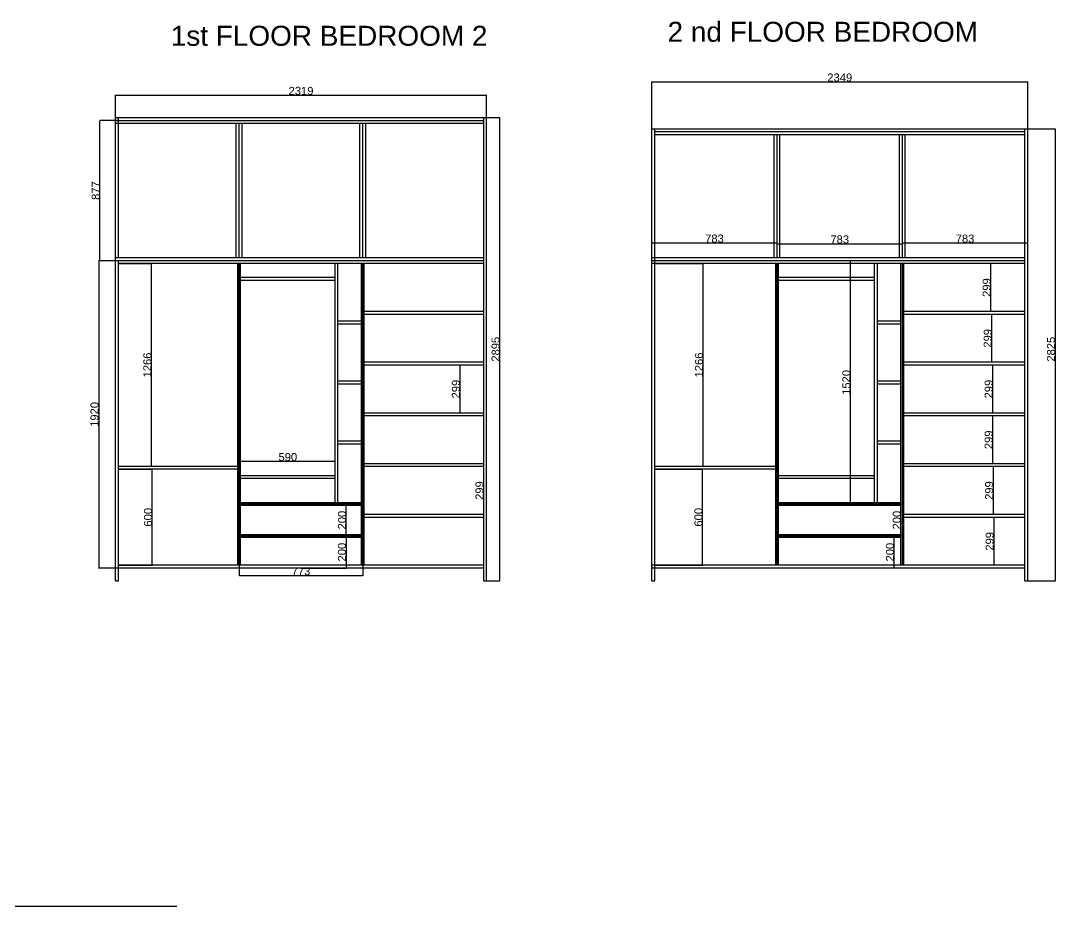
# Model space of a CAD drawing. Header units: millimetres. Extents: x 1394 to 14338, y -1257 to 4567.
# Drawn here: x 7866 to 14338, y -1257 to 4275 of the extents above; entities that cross this region are included whole.
import ezdxf

# ---------------------------------------------------------------- set-up
doc = ezdxf.new("R2010")
doc.units = ezdxf.units.MM
doc.styles.add('Annotative', font='arial.ttf')
doc.styles.get("Standard").update_dxf_attribs({"font": 'arial.ttf'})
doc.dimstyles.new('ISO-25', dxfattribs={"dimtxt": 50, "dimasz": 2.5, "dimexe": 1.25, "dimexo": 0.625, "dimtad": 1, "dimtxsty": 'Standard', "dimcen": 2.5, "dimadec": 0, "dimazin": 0, "dimtfac": 1, "dimtmove": 0, "dimatfit": 3, "dimfxl": 1, "dimarcsym": 0})

# ---------------------------------------------------------------- blocks, each defined once
blk = doc.blocks.new('*D194')
at = {"color": 0, "lineweight": -2, "transparency": 16777216}
for p, q in [((11809.8, 2794), (11809.8, 2889)), ((11812.3, 2887.7), (12590.3, 2887.7)), ((12592.8, 2794), (12592.8, 2889))]:
    blk.add_line(p, q, dxfattribs=at)
at = {"color": 0, "transparency": 16777216}
for points in [[(11812.3, 2888.1), (11812.3, 2887.3), (11809.8, 2887.7)], [(12590.3, 2888.1), (12590.3, 2887.3), (12592.8, 2887.7)]]:
    blk.add_solid(points, dxfattribs=at)
at = {"layer": 'Defpoints', "color": 0, "transparency": 16777216}
for p in [(12592.8, 2887.7), (11809.8, 2793.4), (12592.8, 2793.4)]:
    blk.add_point(p, dxfattribs=at)
at = {"color": 0, "transparency": 16777216, "insert": (12201.3, 2913.9), "char_height": 50, "attachment_point": 5}
blk.add_mtext('783', dxfattribs=at)
blk = doc.blocks.new('*D195')
at = {"color": 0, "lineweight": -2, "transparency": 16777216}
for p, q in [((12592.8, 2794), (12592.8, 2883.5)), ((12595.3, 2882.2), (13373.3, 2882.2)), ((13375.8, 2794), (13375.8, 2883.5))]:
    blk.add_line(p, q, dxfattribs=at)
at = {"color": 0, "transparency": 16777216}
for points in [[(12595.3, 2882.6), (12595.3, 2881.8), (12592.8, 2882.2)], [(13373.3, 2882.6), (13373.3, 2881.8), (13375.8, 2882.2)]]:
    blk.add_solid(points, dxfattribs=at)
at = {"layer": 'Defpoints', "color": 0, "transparency": 16777216}
for p in [(13375.8, 2882.2), (12592.8, 2793.4), (13375.8, 2793.4)]:
    blk.add_point(p, dxfattribs=at)
at = {"color": 0, "transparency": 16777216, "insert": (12984.3, 2908.4), "char_height": 50, "attachment_point": 5}
blk.add_mtext('783', dxfattribs=at)
blk = doc.blocks.new('*D196')
at = {"color": 0, "lineweight": -2, "transparency": 16777216}
for p, q in [((13375.8, 2794), (13375.8, 2888.5)), ((13378.3, 2887.2), (14156.3, 2887.2)), ((14158.8, 2794), (14158.8, 2888.5))]:
    blk.add_line(p, q, dxfattribs=at)
at = {"color": 0, "transparency": 16777216}
for points in [[(13378.3, 2887.7), (13378.3, 2886.8), (13375.8, 2887.2)], [(14156.3, 2887.7), (14156.3, 2886.8), (14158.8, 2887.2)]]:
    blk.add_solid(points, dxfattribs=at)
at = {"layer": 'Defpoints', "color": 0, "transparency": 16777216}
for p in [(14158.8, 2887.2), (13375.8, 2793.4), (14158.8, 2793.4)]:
    blk.add_point(p, dxfattribs=at)
at = {"color": 0, "transparency": 16777216, "insert": (13767.3, 2913.4), "char_height": 50, "attachment_point": 5}
blk.add_mtext('783', dxfattribs=at)
blk = doc.blocks.new('*D197')
at = {"color": 0, "lineweight": -2, "transparency": 16777216}
for p, q in [((14140.2, 1172.4), (13946.6, 1172.4)), ((13947.8, 1169.9), (13947.8, 875.9)), ((14140.2, 873.4), (13946.6, 873.4))]:
    blk.add_line(p, q, dxfattribs=at)
at = {"color": 0, "transparency": 16777216}
for points in [[(13947.4, 1169.9), (13948.2, 1169.9), (13947.8, 1172.4)], [(13947.4, 875.9), (13948.2, 875.9), (13947.8, 873.4)]]:
    blk.add_solid(points, dxfattribs=at)
at = {"layer": 'Defpoints', "color": 0, "transparency": 16777216}
for p in [(14140.8, 1172.4), (13947.8, 873.4), (14140.8, 873.4)]:
    blk.add_point(p, dxfattribs=at)
at = {"color": 0, "transparency": 16777216, "insert": (13921.7, 1022.9), "char_height": 50, "attachment_point": 5, "rotation": 90}
blk.add_mtext('299', dxfattribs=at)
blk = doc.blocks.new('*D198')
at = {"color": 0, "lineweight": -2, "transparency": 16777216}
for p, q in [((14140.2, 1489.4), (13942.8, 1489.4)), ((13944.1, 1486.9), (13944.1, 1192.9)), ((14140.2, 1190.4), (13942.8, 1190.4))]:
    blk.add_line(p, q, dxfattribs=at)
at = {"color": 0, "transparency": 16777216}
for points in [[(13943.6, 1486.9), (13944.5, 1486.9), (13944.1, 1489.4)], [(13943.6, 1192.9), (13944.5, 1192.9), (13944.1, 1190.4)]]:
    blk.add_solid(points, dxfattribs=at)
at = {"layer": 'Defpoints', "color": 0, "transparency": 16777216}
for p in [(14140.8, 1489.4), (13944.1, 1190.4), (14140.8, 1190.4)]:
    blk.add_point(p, dxfattribs=at)
at = {"color": 0, "transparency": 16777216, "insert": (13917.9, 1339.9), "char_height": 50, "attachment_point": 5, "rotation": 90}
blk.add_mtext('299', dxfattribs=at)
blk = doc.blocks.new('*D199')
at = {"color": 0, "lineweight": -2, "transparency": 16777216}
for p, q in [((14140.2, 1806.4), (13940.2, 1806.4)), ((13941.5, 1509.9), (13941.5, 1803.9)), ((14140.2, 1507.4), (13940.2, 1507.4))]:
    blk.add_line(p, q, dxfattribs=at)
at = {"color": 0, "transparency": 16777216}
for points in [[(13941.1, 1803.9), (13941.9, 1803.9), (13941.5, 1806.4)], [(13941.1, 1509.9), (13941.9, 1509.9), (13941.5, 1507.4)]]:
    blk.add_solid(points, dxfattribs=at)
at = {"layer": 'Defpoints', "color": 0, "transparency": 16777216}
for p in [(13941.5, 1806.4), (14140.8, 1806.4), (14140.8, 1507.4)]:
    blk.add_point(p, dxfattribs=at)
at = {"color": 0, "transparency": 16777216, "insert": (13915.3, 1656.9), "char_height": 50, "attachment_point": 5, "rotation": 90}
blk.add_mtext('299', dxfattribs=at)
blk = doc.blocks.new('*D200')
at = {"color": 0, "lineweight": -2, "transparency": 16777216}
for p, q in [((14140.2, 2123.4), (13940.2, 2123.4)), ((13941.5, 1826.9), (13941.5, 2120.9)), ((14140.2, 1824.4), (13940.2, 1824.4))]:
    blk.add_line(p, q, dxfattribs=at)
at = {"color": 0, "transparency": 16777216}
for points in [[(13941.1, 2120.9), (13941.9, 2120.9), (13941.5, 2123.4)], [(13941.1, 1826.9), (13941.9, 1826.9), (13941.5, 1824.4)]]:
    blk.add_solid(points, dxfattribs=at)
at = {"layer": 'Defpoints', "color": 0, "transparency": 16777216}
for p in [(13941.5, 2123.4), (14140.8, 2123.4), (14140.8, 1824.4)]:
    blk.add_point(p, dxfattribs=at)
at = {"color": 0, "transparency": 16777216, "insert": (13915.3, 1973.9), "char_height": 50, "attachment_point": 5, "rotation": 90}
blk.add_mtext('299', dxfattribs=at)
blk = doc.blocks.new('*D201')
at = {"color": 0, "lineweight": -2, "transparency": 16777216}
for p, q in [((14140.2, 2440.4), (13933.9, 2440.4)), ((13935.2, 2143.9), (13935.2, 2437.9)), ((14140.2, 2141.4), (13933.9, 2141.4))]:
    blk.add_line(p, q, dxfattribs=at)
at = {"color": 0, "transparency": 16777216}
for points in [[(13934.7, 2437.9), (13935.6, 2437.9), (13935.2, 2440.4)], [(13934.7, 2143.9), (13935.6, 2143.9), (13935.2, 2141.4)]]:
    blk.add_solid(points, dxfattribs=at)
at = {"layer": 'Defpoints', "color": 0, "transparency": 16777216}
for p in [(13935.2, 2440.4), (14140.8, 2440.4), (14140.8, 2141.4)]:
    blk.add_point(p, dxfattribs=at)
at = {"color": 0, "transparency": 16777216, "insert": (13909, 2290.9), "char_height": 50, "attachment_point": 5, "rotation": 90}
blk.add_mtext('299', dxfattribs=at)
blk = doc.blocks.new('*D202')
at = {"color": 0, "lineweight": -2, "transparency": 16777216}
for p, q in [((14140.2, 2757.4), (13927.6, 2757.4)), ((13928.8, 2460.9), (13928.8, 2754.9)), ((14140.2, 2458.4), (13927.6, 2458.4))]:
    blk.add_line(p, q, dxfattribs=at)
at = {"color": 0, "transparency": 16777216}
for points in [[(13928.4, 2754.9), (13929.3, 2754.9), (13928.8, 2757.4)], [(13928.4, 2460.9), (13929.3, 2460.9), (13928.8, 2458.4)]]:
    blk.add_solid(points, dxfattribs=at)
at = {"layer": 'Defpoints', "color": 0, "transparency": 16777216}
for p in [(13928.8, 2757.4), (14140.8, 2757.4), (14140.8, 2458.4)]:
    blk.add_point(p, dxfattribs=at)
at = {"color": 0, "transparency": 16777216, "insert": (13902.7, 2607.9), "char_height": 50, "attachment_point": 5, "rotation": 90}
blk.add_mtext('299', dxfattribs=at)
blk = doc.blocks.new('*D203')
at = {"color": 0, "lineweight": -2, "transparency": 16777216}
for p, q in [((13375.2, 1055.4), (13323, 1055.4)), ((13324.2, 857.9), (13324.2, 1052.9)), ((13375.2, 855.4), (13323, 855.4))]:
    blk.add_line(p, q, dxfattribs=at)
at = {"color": 0, "transparency": 16777216}
for points in [[(13323.8, 1052.9), (13324.6, 1052.9), (13324.2, 1055.4)], [(13323.8, 857.9), (13324.6, 857.9), (13324.2, 855.4)]]:
    blk.add_solid(points, dxfattribs=at)
at = {"layer": 'Defpoints', "color": 0, "transparency": 16777216}
for p in [(13324.2, 1055.4), (13375.8, 1055.4), (13375.8, 855.4)]:
    blk.add_point(p, dxfattribs=at)
at = {"color": 0, "transparency": 16777216, "insert": (13298.1, 955.4), "char_height": 50, "attachment_point": 5, "rotation": 90}
blk.add_mtext('200', dxfattribs=at)
blk = doc.blocks.new('*D204')
at = {"color": 0, "lineweight": -2, "transparency": 16777216}
for p, q in [((13366.8, 1057.9), (13366.8, 1252.9)), ((13367.5, 1255.4), (13368.1, 1255.4)), ((13367.5, 1055.4), (13368.1, 1055.4))]:
    blk.add_line(p, q, dxfattribs=at)
at = {"color": 0, "transparency": 16777216}
for points in [[(13366.4, 1252.9), (13367.3, 1252.9), (13366.8, 1255.4)], [(13366.4, 1057.9), (13367.3, 1057.9), (13366.8, 1055.4)]]:
    blk.add_solid(points, dxfattribs=at)
at = {"layer": 'Defpoints', "color": 0, "transparency": 16777216}
for p in [(13366.8, 1255.4), (13366.8, 1255.4), (13366.8, 1055.4)]:
    blk.add_point(p, dxfattribs=at)
at = {"color": 0, "transparency": 16777216, "insert": (13340.7, 1155.4), "char_height": 50, "attachment_point": 5, "rotation": 90}
blk.add_mtext('200', dxfattribs=at)
blk = doc.blocks.new('*D205')
at = {"color": 0, "lineweight": -2, "transparency": 16777216}
for p, q in [((14140.2, 2775.4), (13050.5, 2775.4)), ((13051.7, 1257.9), (13051.7, 2772.9)), ((13375.2, 1255.4), (13050.5, 1255.4))]:
    blk.add_line(p, q, dxfattribs=at)
at = {"color": 0, "transparency": 16777216}
for points in [[(13051.3, 2772.9), (13052.1, 2772.9), (13051.7, 2775.4)], [(13051.3, 1257.9), (13052.1, 1257.9), (13051.7, 1255.4)]]:
    blk.add_solid(points, dxfattribs=at)
at = {"layer": 'Defpoints', "color": 0, "transparency": 16777216}
for p in [(13051.7, 2775.4), (14140.8, 2775.4), (13375.8, 1255.4)]:
    blk.add_point(p, dxfattribs=at)
at = {"color": 0, "transparency": 16777216, "insert": (13025.6, 2015.4), "char_height": 50, "attachment_point": 5, "rotation": 90}
blk.add_mtext('1520', dxfattribs=at)
blk = doc.blocks.new('*D206')
at = {"color": 0, "lineweight": -2, "transparency": 16777216}
for p, q in [((11828.5, 2757.4), (12132, 2757.4)), ((12130.7, 1493.9), (12130.7, 2754.9)), ((11828.5, 1491.4), (12132, 1491.4))]:
    blk.add_line(p, q, dxfattribs=at)
at = {"color": 0, "transparency": 16777216}
for points in [[(12130.3, 2754.9), (12131.1, 2754.9), (12130.7, 2757.4)], [(12130.3, 1493.9), (12131.1, 1493.9), (12130.7, 1491.4)]]:
    blk.add_solid(points, dxfattribs=at)
at = {"layer": 'Defpoints', "color": 0, "transparency": 16777216}
for p in [(11827.8, 2757.4), (12130.7, 2757.4), (11827.8, 1491.4)]:
    blk.add_point(p, dxfattribs=at)
at = {"color": 0, "transparency": 16777216, "insert": (12104.6, 2124.4), "char_height": 50, "attachment_point": 5, "rotation": 90}
blk.add_mtext('1266', dxfattribs=at)
blk = doc.blocks.new('*D207')
at = {"color": 0, "lineweight": -2, "transparency": 16777216}
for p, q in [((11828.5, 1473.4), (12128.7, 1473.4)), ((12127.5, 875.9), (12127.5, 1470.9)), ((11828.5, 873.4), (12128.7, 873.4))]:
    blk.add_line(p, q, dxfattribs=at)
at = {"color": 0, "transparency": 16777216}
for points in [[(12127.1, 1470.9), (12127.9, 1470.9), (12127.5, 1473.4)], [(12127.1, 875.9), (12127.9, 875.9), (12127.5, 873.4)]]:
    blk.add_solid(points, dxfattribs=at)
at = {"layer": 'Defpoints', "color": 0, "transparency": 16777216}
for p in [(11827.8, 1473.4), (12127.5, 1473.4), (11827.8, 873.4)]:
    blk.add_point(p, dxfattribs=at)
at = {"color": 0, "transparency": 16777216, "insert": (12101.3, 1173.4), "char_height": 50, "attachment_point": 5, "rotation": 90}
blk.add_mtext('600', dxfattribs=at)
blk = doc.blocks.new('*D208')
at = {"color": 0, "lineweight": -2, "transparency": 16777216}
for p, q in [((11809.8, 3671), (11809.8, 3894.9)), ((11812.3, 3893.6), (14156.3, 3893.6)), ((14158.8, 3671), (14158.8, 3894.9))]:
    blk.add_line(p, q, dxfattribs=at)
at = {"color": 0, "transparency": 16777216}
for points in [[(11812.3, 3894.1), (11812.3, 3893.2), (11809.8, 3893.6)], [(14156.3, 3894.1), (14156.3, 3893.2), (14158.8, 3893.6)]]:
    blk.add_solid(points, dxfattribs=at)
at = {"layer": 'Defpoints', "color": 0, "transparency": 16777216}
for p in [(14158.8, 3893.6), (11809.8, 3670.4), (14158.8, 3670.4)]:
    blk.add_point(p, dxfattribs=at)
at = {"color": 0, "transparency": 16777216, "insert": (12984.3, 3919.8), "char_height": 50, "attachment_point": 5}
blk.add_mtext('2349', dxfattribs=at)
blk = doc.blocks.new('*D209')
at = {"color": 0, "lineweight": -2, "transparency": 16777216}
for p, q in [((14159.5, 3600.4), (14332.2, 3600.4)), ((14330.9, 3597.9), (14330.9, 777.9)), ((14159.5, 775.4), (14332.2, 775.4))]:
    blk.add_line(p, q, dxfattribs=at)
at = {"color": 0, "transparency": 16777216}
for points in [[(14330.5, 3597.9), (14331.3, 3597.9), (14330.9, 3600.4)], [(14330.5, 777.9), (14331.3, 777.9), (14330.9, 775.4)]]:
    blk.add_solid(points, dxfattribs=at)
at = {"layer": 'Defpoints', "color": 0, "transparency": 16777216}
for p in [(14158.8, 3600.4), (14158.8, 775.4), (14330.9, 775.4)]:
    blk.add_point(p, dxfattribs=at)
at = {"color": 0, "transparency": 16777216, "insert": (14304.8, 2222.9), "char_height": 50, "attachment_point": 5, "rotation": 90}
blk.add_mtext('2825', dxfattribs=at)
blk = doc.blocks.new('*D214')
at = {"color": 0, "lineweight": -2, "transparency": 16777216}
for p, q in [((8458, 3671), (8458, 3811.5)), ((8460.5, 3810.2), (10774.5, 3810.2)), ((10777, 3671), (10777, 3811.5))]:
    blk.add_line(p, q, dxfattribs=at)
at = {"color": 0, "transparency": 16777216}
for points in [[(8460.5, 3810.6), (8460.5, 3809.8), (8458, 3810.2)], [(10774.5, 3810.6), (10774.5, 3809.8), (10777, 3810.2)]]:
    blk.add_solid(points, dxfattribs=at)
at = {"layer": 'Defpoints', "color": 0, "transparency": 16777216}
for p in [(10777, 3810.2), (8458, 3670.4), (10777, 3670.4)]:
    blk.add_point(p, dxfattribs=at)
at = {"color": 0, "transparency": 16777216, "insert": (9617.5, 3836.4), "char_height": 50, "attachment_point": 5}
blk.add_mtext('2319', dxfattribs=at)
blk = doc.blocks.new('*D215')
at = {"color": 0, "lineweight": -2, "transparency": 16777216}
for p, q in [((10777.6, 3670.4), (10861, 3670.4)), ((10859.7, 777.9), (10859.7, 3667.9)), ((10777.6, 775.4), (10861, 775.4))]:
    blk.add_line(p, q, dxfattribs=at)
at = {"color": 0, "transparency": 16777216}
for points in [[(10859.3, 3667.9), (10860.1, 3667.9), (10859.7, 3670.4)], [(10859.3, 777.9), (10860.1, 777.9), (10859.7, 775.4)]]:
    blk.add_solid(points, dxfattribs=at)
at = {"layer": 'Defpoints', "color": 0, "transparency": 16777216}
for p in [(10777, 3670.4), (10859.7, 3670.4), (10777, 775.4)]:
    blk.add_point(p, dxfattribs=at)
at = {"color": 0, "transparency": 16777216, "insert": (10833.6, 2222.9), "char_height": 50, "attachment_point": 5, "rotation": 90}
blk.add_mtext('2895', dxfattribs=at)
blk = doc.blocks.new('*D216')
at = {"color": 0, "lineweight": -2, "transparency": 16777216}
for p, q in [((8476.6, 1473.4), (8688.7, 1473.4)), ((8687.5, 875.9), (8687.5, 1470.9)), ((8476.6, 873.4), (8688.7, 873.4))]:
    blk.add_line(p, q, dxfattribs=at)
at = {"color": 0, "transparency": 16777216}
for points in [[(8687.1, 1470.9), (8687.9, 1470.9), (8687.5, 1473.4)], [(8687.1, 875.9), (8687.9, 875.9), (8687.5, 873.4)]]:
    blk.add_solid(points, dxfattribs=at)
at = {"layer": 'Defpoints', "color": 0, "transparency": 16777216}
for p in [(8476, 1473.4), (8687.5, 1473.4), (8476, 873.4)]:
    blk.add_point(p, dxfattribs=at)
at = {"color": 0, "transparency": 16777216, "insert": (8661.3, 1173.4), "char_height": 50, "attachment_point": 5, "rotation": 90}
blk.add_mtext('600', dxfattribs=at)
blk = doc.blocks.new('*D217')
at = {"color": 0, "lineweight": -2, "transparency": 16777216}
for p, q in [((8476.6, 2757.4), (8684.7, 2757.4)), ((8683.4, 1493.9), (8683.4, 2754.9)), ((8476.6, 1491.4), (8684.7, 1491.4))]:
    blk.add_line(p, q, dxfattribs=at)
at = {"color": 0, "transparency": 16777216}
for points in [[(8683, 2754.9), (8683.8, 2754.9), (8683.4, 2757.4)], [(8683, 1493.9), (8683.8, 1493.9), (8683.4, 1491.4)]]:
    blk.add_solid(points, dxfattribs=at)
at = {"layer": 'Defpoints', "color": 0, "transparency": 16777216}
for p in [(8476, 2757.4), (8683.4, 2757.4), (8476, 1491.4)]:
    blk.add_point(p, dxfattribs=at)
at = {"color": 0, "transparency": 16777216, "insert": (8657.3, 2124.4), "char_height": 50, "attachment_point": 5, "rotation": 90}
blk.add_mtext('1266', dxfattribs=at)
blk = doc.blocks.new('*D218')
at = {"color": 0, "lineweight": -2, "transparency": 16777216}
for p, q in [((9240, 1433), (9240, 1524.3)), ((9242.5, 1523), (9827.5, 1523)), ((9830, 1433), (9830, 1524.3))]:
    blk.add_line(p, q, dxfattribs=at)
at = {"color": 0, "transparency": 16777216}
for points in [[(9242.5, 1523.5), (9242.5, 1522.6), (9240, 1523)], [(9827.5, 1523.5), (9827.5, 1522.6), (9830, 1523)]]:
    blk.add_solid(points, dxfattribs=at)
at = {"layer": 'Defpoints', "color": 0, "transparency": 16777216}
for p in [(9830, 1523), (9240, 1432.4), (9830, 1432.4)]:
    blk.add_point(p, dxfattribs=at)
at = {"color": 0, "transparency": 16777216, "insert": (9535, 1549.2), "char_height": 50, "attachment_point": 5}
blk.add_mtext('590', dxfattribs=at)
blk = doc.blocks.new('*D219')
at = {"color": 0, "lineweight": -2, "transparency": 16777216}
for p, q in [((10759.6, 1489.4), (10760.3, 1489.4)), ((10759, 1192.9), (10759, 1486.9)), ((10759.6, 1190.4), (10760.3, 1190.4))]:
    blk.add_line(p, q, dxfattribs=at)
at = {"color": 0, "transparency": 16777216}
for points in [[(10758.6, 1486.9), (10759.4, 1486.9), (10759, 1489.4)], [(10758.6, 1192.9), (10759.4, 1192.9), (10759, 1190.4)]]:
    blk.add_solid(points, dxfattribs=at)
at = {"layer": 'Defpoints', "color": 0, "transparency": 16777216}
for p in [(10759, 1489.4), (10759, 1489.4), (10759, 1190.4)]:
    blk.add_point(p, dxfattribs=at)
at = {"color": 0, "transparency": 16777216, "insert": (10732.9, 1339.9), "char_height": 50, "attachment_point": 5, "rotation": 90}
blk.add_mtext('299', dxfattribs=at)
blk = doc.blocks.new('*D220')
at = {"color": 0, "lineweight": -2, "transparency": 16777216}
for p, q in [((10758.4, 2123.4), (10610.3, 2123.4)), ((10611.5, 1826.9), (10611.5, 2120.9)), ((10758.4, 1824.4), (10610.3, 1824.4))]:
    blk.add_line(p, q, dxfattribs=at)
at = {"color": 0, "transparency": 16777216}
for points in [[(10611.1, 2120.9), (10611.9, 2120.9), (10611.5, 2123.4)], [(10611.1, 1826.9), (10611.9, 1826.9), (10611.5, 1824.4)]]:
    blk.add_solid(points, dxfattribs=at)
at = {"layer": 'Defpoints', "color": 0, "transparency": 16777216}
for p in [(10611.5, 2123.4), (10759, 2123.4), (10759, 1824.4)]:
    blk.add_point(p, dxfattribs=at)
at = {"color": 0, "transparency": 16777216, "insert": (10585.4, 1973.9), "char_height": 50, "attachment_point": 5, "rotation": 90}
blk.add_mtext('299', dxfattribs=at)
blk = doc.blocks.new('*D221')
at = {"color": 0, "lineweight": -2, "transparency": 16777216}
for p, q in [((9231, 872.7), (9231, 808.3)), ((10004, 872.7), (10004, 808.3)), ((9233.5, 809.6), (10001.5, 809.6))]:
    blk.add_line(p, q, dxfattribs=at)
at = {"color": 0, "transparency": 16777216}
for points in [[(9233.5, 810), (9233.5, 809.1), (9231, 809.6)], [(10001.5, 810), (10001.5, 809.1), (10004, 809.6)]]:
    blk.add_solid(points, dxfattribs=at)
at = {"layer": 'Defpoints', "color": 0, "transparency": 16777216}
for p in [(9231, 873.4), (10004, 873.4), (10004, 809.6)]:
    blk.add_point(p, dxfattribs=at)
at = {"color": 0, "transparency": 16777216, "insert": (9617.5, 835.7), "char_height": 50, "attachment_point": 5}
blk.add_mtext('773', dxfattribs=at)
blk = doc.blocks.new('*D222')
at = {"color": 0, "lineweight": -2, "transparency": 16777216}
for p, q in [((9994.4, 1055.4), (9898.3, 1055.4)), ((9899.5, 1052.9), (9899.5, 857.9)), ((9618.1, 855.4), (9900.8, 855.4))]:
    blk.add_line(p, q, dxfattribs=at)
at = {"color": 0, "transparency": 16777216}
for points in [[(9899.1, 1052.9), (9899.9, 1052.9), (9899.5, 1055.4)], [(9899.1, 857.9), (9899.9, 857.9), (9899.5, 855.4)]]:
    blk.add_solid(points, dxfattribs=at)
at = {"layer": 'Defpoints', "color": 0, "transparency": 16777216}
for p in [(9995, 1055.4), (9617.5, 855.4), (9899.5, 855.4)]:
    blk.add_point(p, dxfattribs=at)
at = {"color": 0, "transparency": 16777216, "insert": (9873.4, 955.4), "char_height": 50, "attachment_point": 5, "rotation": 90}
blk.add_mtext('200', dxfattribs=at)
blk = doc.blocks.new('*D223')
at = {"color": 0, "lineweight": -2, "transparency": 16777216}
for p, q in [((9994.4, 1255.4), (9898.6, 1255.4)), ((9899.9, 1057.9), (9899.9, 1252.9)), ((9994.4, 1055.4), (9898.6, 1055.4))]:
    blk.add_line(p, q, dxfattribs=at)
at = {"color": 0, "transparency": 16777216}
for points in [[(9899.5, 1252.9), (9900.3, 1252.9), (9899.9, 1255.4)], [(9899.5, 1057.9), (9900.3, 1057.9), (9899.9, 1055.4)]]:
    blk.add_solid(points, dxfattribs=at)
at = {"layer": 'Defpoints', "color": 0, "transparency": 16777216}
for p in [(9899.9, 1255.4), (9995, 1255.4), (9995, 1055.4)]:
    blk.add_point(p, dxfattribs=at)
at = {"color": 0, "transparency": 16777216, "insert": (9873.7, 1155.4), "char_height": 50, "attachment_point": 5, "rotation": 90}
blk.add_mtext('200', dxfattribs=at)
blk = doc.blocks.new('*D224')
at = {"color": 0, "lineweight": -2, "transparency": 16777216}
for p, q in [((8475.4, 3652.4), (8359.6, 3652.4)), ((8360.9, 2777.9), (8360.9, 3649.9)), ((8475.4, 2775.4), (8359.6, 2775.4))]:
    blk.add_line(p, q, dxfattribs=at)
at = {"color": 0, "transparency": 16777216}
for points in [[(8360.5, 3649.9), (8361.3, 3649.9), (8360.9, 3652.4)], [(8360.5, 2777.9), (8361.3, 2777.9), (8360.9, 2775.4)]]:
    blk.add_solid(points, dxfattribs=at)
at = {"layer": 'Defpoints', "color": 0, "transparency": 16777216}
for p in [(8360.9, 3652.4), (8476, 3652.4), (8476, 2775.4)]:
    blk.add_point(p, dxfattribs=at)
at = {"color": 0, "transparency": 16777216, "insert": (8334.7, 3213.9), "char_height": 50, "attachment_point": 5, "rotation": 90}
blk.add_mtext('877', dxfattribs=at)
blk = doc.blocks.new('*D225')
at = {"color": 0, "lineweight": -2, "transparency": 16777216}
for p, q in [((8475.4, 2775.4), (8351.9, 2775.4)), ((8353.2, 2772.9), (8353.2, 857.9)), ((8475.4, 855.4), (8351.9, 855.4))]:
    blk.add_line(p, q, dxfattribs=at)
at = {"color": 0, "transparency": 16777216}
for points in [[(8352.7, 2772.9), (8353.6, 2772.9), (8353.2, 2775.4)], [(8352.7, 857.9), (8353.6, 857.9), (8353.2, 855.4)]]:
    blk.add_solid(points, dxfattribs=at)
at = {"layer": 'Defpoints', "color": 0, "transparency": 16777216}
for p in [(8476, 2775.4), (8353.2, 855.4), (8476, 855.4)]:
    blk.add_point(p, dxfattribs=at)
at = {"color": 0, "transparency": 16777216, "insert": (8327, 1815.4), "char_height": 50, "attachment_point": 5, "rotation": 90}
blk.add_mtext('1920', dxfattribs=at)

msp = doc.modelspace()

# ---------------------------------------------------------------- linework, layer by layer
for p, q in [((8458.023, 3670.35), (10777.023, 3670.35)), ((8458.023, 775.35), (8458.023, 3670.35)), ((8458.023, 3652.35), (10759.023, 3652.35)), ((8458.023, 3634.35), (10759.023, 3634.35)), ((8476.023, 2793.35), (8476.023, 3670.35)), ((9213.023, 2793.35), (9213.023, 3634.35)), ((9231.023, 2793.35), (9231.023, 3634.35)), ((9249.023, 2793.35), (9249.023, 3634.35)), ((9986.023, 2793.35), (9986.023, 3634.35)), ((10004.023, 2793.35), (10004.023, 3634.35)), ((10022.023, 2793.35), (10022.023, 3634.35)), ((10759.023, 775.35), (10759.023, 3670.35)), ((10777.023, 775.35), (10777.023, 3670.35)), ((11809.849, 775.35), (11809.849, 3670.35)), ((14158.849, 775.35), (14158.849, 3670.35)), ((11809.849, 3600.35), (14140.849, 3600.35)), ((11827.849, 775.35), (11827.849, 3600.35)), ((11827.849, 3582.35), (14140.849, 3582.35)), ((11827.849, 3564.35), (14140.849, 3564.35)), ((12574.849, 2793.35), (12574.849, 3564.35)), ((12592.849, 2793.35), (12592.849, 3564.35)), ((12610.849, 2793.35), (12610.849, 3564.35)), ((13357.849, 2793.35), (13357.849, 3564.35)), ((13375.849, 2793.35), (13375.849, 3564.35)), ((13393.849, 2793.35), (13393.849, 3564.35)), ((14140.849, 775.35), (14140.849, 3600.35)), ((14140.849, 3600.35), (14158.849, 3600.35)), ((10759.023, 2793.35), (8458.023, 2793.35)), ((14140.849, 2793.35), (11809.849, 2793.35)), ((10759.023, 2775.35), (8458.023, 2775.35)), ((8476.023, 775.35), (8476.023, 2775.35)), ((10759.023, 2757.35), (8476.023, 2757.35)), ((9222.023, 873.35), (9222.023, 2757.35)), ((9231.023, 873.35), (9231.023, 2757.35)), ((9240.023, 873.35), (9240.023, 2757.35)), ((9830.023, 1264.35), (9830.023, 2757.35)), ((9848.023, 1264.35), (9848.023, 2757.35)), ((9995.023, 873.35), (9995.023, 2757.35)), ((10004.023, 873.35), (10004.023, 2757.35)), ((10013.023, 873.35), (10013.023, 2757.35)), ((14140.849, 2775.35), (11809.849, 2775.35)), ((14140.849, 2757.35), (11809.849, 2757.35)), ((12583.849, 873.35), (12583.849, 2757.35)), ((12592.849, 873.35), (12592.849, 2757.35)), ((12601.849, 873.35), (12601.849, 2757.35)), ((13201.849, 1264.35), (13201.849, 2757.35)), ((13219.849, 1264.35), (13219.849, 2757.35)), ((13366.849, 873.35), (13366.849, 2757.35)), ((13375.849, 873.35), (13375.849, 2757.35)), ((13384.849, 873.35), (13384.849, 2757.35)), ((9830.023, 2670.35), (9230.023, 2670.35)), ((13201.849, 2670.35), (12601.849, 2670.35)), ((9830.023, 2652.35), (9230.023, 2652.35)), ((13201.849, 2652.35), (12601.849, 2652.35)), ((9995.023, 2398.35), (9848.023, 2398.35)), ((10759.023, 2458.35), (10013.023, 2458.35)), ((10759.023, 2440.35), (10013.023, 2440.35)), ((13366.849, 2398.35), (13219.849, 2398.35)), ((14140.849, 2458.35), (13384.849, 2458.35)), ((14140.849, 2440.35), (13384.849, 2440.35)), ((9995.023, 2380.35), (9848.023, 2380.35)), ((13366.849, 2380.35), (13219.849, 2380.35)), ((10759.023, 2141.35), (10013.023, 2141.35)), ((14140.849, 2141.35), (13384.849, 2141.35)), ((10759.023, 2123.35), (10013.023, 2123.35)), ((14140.849, 2123.35), (13384.849, 2123.35)), ((9995.023, 2023.35), (9848.023, 2023.35)), ((13366.849, 2023.35), (13219.849, 2023.35)), ((9995.023, 2005.35), (9848.023, 2005.35)), ((13366.849, 2005.35), (13219.849, 2005.35)), ((10759.023, 1824.35), (10013.023, 1824.35)), ((14140.849, 1824.35), (13384.849, 1824.35)), ((10759.023, 1806.35), (10013.023, 1806.35)), ((14140.849, 1806.35), (13384.849, 1806.35)), ((9995.023, 1648.35), (9848.023, 1648.35)), ((9995.023, 1630.35), (9848.023, 1630.35)), ((13366.849, 1648.35), (13219.849, 1648.35)), ((13366.849, 1630.35), (13219.849, 1630.35)), ((9222.023, 1491.35), (8476.023, 1491.35)), ((10759.023, 1507.35), (10013.023, 1507.35)), ((10759.023, 1489.35), (10013.023, 1489.35)), ((12583.849, 1491.35), (11827.849, 1491.35)), ((14140.849, 1507.35), (13384.849, 1507.35)), ((14140.849, 1489.35), (13384.849, 1489.35)), ((9222.023, 1473.35), (8476.023, 1473.35)), ((9830.023, 1432.35), (9230.023, 1432.35)), ((12583.849, 1473.35), (11827.849, 1473.35)), ((13201.849, 1432.35), (12601.849, 1432.35)), ((9830.023, 1414.35), (9230.023, 1414.35)), ((13201.849, 1414.35), (12601.849, 1414.35)), ((10004.023, 1255.35), (9221.023, 1255.35)), ((9995.023, 1264.35), (9230.023, 1264.35)), ((9995.023, 1246.35), (9230.023, 1246.35)), ((13375.849, 1255.35), (12592.849, 1255.35)), ((13366.849, 1264.35), (12601.849, 1264.35)), ((13366.849, 1246.35), (12601.849, 1246.35)), ((10759.023, 1190.35), (10013.023, 1190.35)), ((10759.023, 1172.35), (10013.023, 1172.35)), ((14140.849, 1190.35), (13384.849, 1190.35)), ((14140.849, 1172.35), (13384.849, 1172.35)), ((10004.023, 1055.35), (9221.023, 1055.35)), ((9995.023, 1064.35), (9230.023, 1064.35)), ((9995.023, 1046.35), (9230.023, 1046.35)), ((13375.849, 1055.35), (12592.849, 1055.35)), ((13366.849, 1064.35), (12601.849, 1064.35)), ((13366.849, 1046.35), (12601.849, 1046.35)), ((10759.023, 873.35), (8476.023, 873.35)), ((10759.023, 855.35), (8476.023, 855.35)), ((14140.849, 873.35), (11809.849, 873.35)), ((14140.849, 855.35), (11809.849, 855.35)), ((8458.023, 775.35), (8476.023, 775.35)), ((10759.023, 775.35), (10777.023, 775.35)), ((11809.849, 775.35), (11827.849, 775.35)), ((14140.849, 775.35), (14158.849, 775.35)), ((6491.308, -1256.626), (8841.308, -1256.626))]:
    msp.add_line(p, q)

# ---------------------------------------------------------------- texts
at = {"char_height": 125, "attachment_point": 1, "style": 'Annotative'}
for s, insert in [('\\pt125;2 nd FLOOR BEDROOM ', (11908.022, 4268.124)), ('\\pt125;1st FLOOR BEDROOM 2 ', (8803.415, 4243.194))]:
    msp.add_mtext_dynamic_manual_height_columns(s, width=2071.44763, gutter_width=12.5, heights=[0], dxfattribs=dict(at, insert=insert))

# ---------------------------------------------------------------- dimensions: what is measured, and where the dimension line sits
dim = msp.add_linear_dim(base=(14158.849, 3893.634), p1=(11809.849, 3670.35), p2=(14158.849, 3670.35), dimstyle='ISO-25')
dim.commit()
dim.dimension.update_dxf_attribs({"geometry": '*D208', "text_midpoint": (12984.349, 3893.634), "dimtype": 160})
for base, p1, p2, picture, middle in [((10777.023, 3810.226), (8458.023, 3670.35), (10777.023, 3670.35), '*D214', (9617.523, 3836.397)), ((12592.849, 2887.705), (11809.849, 2793.35), (12592.849, 2793.35), '*D194', (12201.349, 2913.876)), ((13375.849, 2882.231), (12592.849, 2793.35), (13375.849, 2793.35), '*D195', (12984.349, 2908.402)), ((14158.849, 2887.249), (13375.849, 2793.35), (14158.849, 2793.35), '*D196', (13767.349, 2913.42)), ((9830.023, 1523.047), (9240.023, 1432.35), (9830.023, 1432.35), '*D218', (9535.023, 1549.2)), ((10004.023, 809.555), (9231.023, 873.35), (10004.023, 873.35), '*D221', (9617.523, 835.726))]:
    dim = msp.add_linear_dim(base=base, p1=p1, p2=p2, dimstyle='ISO-25')
    dim.commit()
    dim.dimension.update_dxf_attribs({"geometry": picture, "text_midpoint": middle})
for base, p1, p2, picture, middle in [((8360.878, 3652.35), (8476.023, 2775.35), (8476.023, 3652.35), '*D224', (8334.724, 3213.85)), ((10859.716, 3670.35), (10777.023, 775.35), (10777.023, 3670.35), '*D215', (10833.563, 2222.85)), ((8353.163, 855.35), (8476.023, 2775.35), (8476.023, 855.35), '*D225', (8327.009, 1815.35)), ((8683.419, 2757.35), (8476.023, 1491.35), (8476.023, 2757.35), '*D217', (8657.265, 2124.35)), ((12130.71, 2757.35), (11827.849, 1491.35), (11827.849, 2757.35), '*D206', (12104.557, 2124.35)), ((13051.714, 2775.35), (13375.849, 1255.35), (14140.849, 2775.35), '*D205', (13025.56, 2015.35)), ((13928.836, 2757.35), (14140.849, 2458.35), (14140.849, 2757.35), '*D202', (13902.682, 2607.85)), ((13935.159, 2440.35), (14140.849, 2141.35), (14140.849, 2440.35), '*D201', (13909.005, 2290.85)), ((10611.523, 2123.35), (10759.023, 1824.35), (10759.023, 2123.35), '*D220', (10585.369, 1973.85)), ((13941.482, 2123.35), (14140.849, 1824.35), (14140.849, 2123.35), '*D200', (13915.328, 1973.85)), ((13941.482, 1806.35), (14140.849, 1507.35), (14140.849, 1806.35), '*D199', (13915.328, 1656.85)), ((10759.023, 1489.35), (10759.023, 1190.35), (10759.023, 1489.35), '*D219', (10732.869, 1339.85)), ((13944.055, 1190.35), (14140.849, 1489.35), (14140.849, 1190.35), '*D198', (13917.901, 1339.85)), ((8687.472, 1473.35), (8476.023, 873.35), (8476.023, 1473.35), '*D216', (8661.318, 1173.35)), ((12127.495, 1473.35), (11827.849, 873.35), (11827.849, 1473.35), '*D207', (12101.342, 1173.35)), ((13366.849, 1255.35), (13366.849, 1055.35), (13366.849, 1255.35), '*D204', (13340.696, 1155.35)), ((13947.805, 873.35), (14140.849, 1172.35), (14140.849, 873.35), '*D197', (13921.651, 1022.85)), ((9899.516, 855.35), (9995.023, 1055.35), (9617.523, 855.35), '*D222', (9873.363, 955.35)), ((13324.217, 1055.35), (13375.849, 855.35), (13375.849, 1055.35), '*D203', (13298.064, 955.35))]:
    dim = msp.add_linear_dim(base=base, p1=p1, p2=p2, angle=90, dimstyle='ISO-25')
    dim.commit()
    dim.dimension.update_dxf_attribs({"geometry": picture, "text_midpoint": middle})
for base, p1, p2, picture, middle in [((14330.904, 775.35), (14158.849, 3600.35), (14158.849, 775.35), '*D209', (14330.904, 2222.85)), ((9899.87, 1255.35), (9995.023, 1055.35), (9995.023, 1255.35), '*D223', (9899.87, 1155.35))]:
    dim = msp.add_linear_dim(base=base, p1=p1, p2=p2, angle=90, dimstyle='ISO-25')
    dim.commit()
    dim.dimension.update_dxf_attribs({"geometry": picture, "text_midpoint": middle, "dimtype": 160})

doc.saveas('drawing.dxf')
